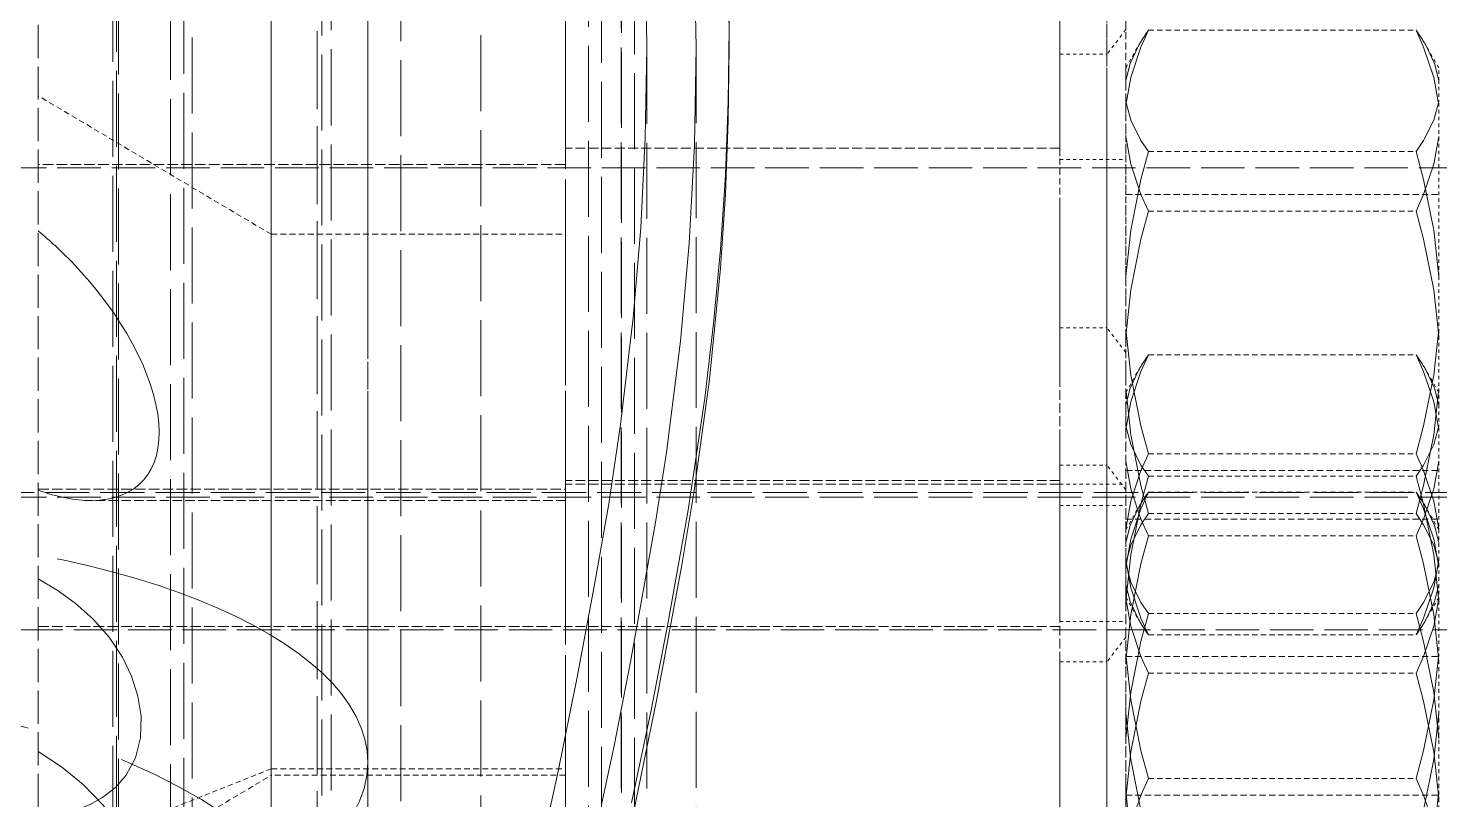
# Model space of a CAD drawing. Header units: millimetres. Extents: x 2913 to 35025, y 2470 to 25178.
# Drawn here: x 14581.65 to 14624.48, y 12128.57 to 12151.99 of the extents above; entities that cross this region are included whole.
import ezdxf

# ---------------------------------------------------------------- set-up
doc = ezdxf.new("R2010")
doc.units = ezdxf.units.MM
doc.linetypes.add('DASHED', pattern=[15, 12, -3])

# ---------------------------------------------------------------- blocks, each defined once
blk = doc.blocks.new('A$C637D7238')
at = {"color": 7, "linetype": 'DASHED', "lineweight": 13, "ltscale": 0.374806}
blk.add_line((192.301, 1568.697), (192.301, 1343.814), dxfattribs=at)
at = {"color": 7, "linetype": 'DASHED', "lineweight": 13, "ltscale": 0.328569}
blk.add_line((192.301, 1532.522), (192.301, 1335.381), dxfattribs=at)
at = {"color": 7, "linetype": 'DASHED', "lineweight": 13, "ltscale": 0.192294}
blk.add_line((186.716, 1421.844), (186.716, 1306.468), dxfattribs=at)
at = {"color": 7, "linetype": 'DASHED', "lineweight": 13, "ltscale": 0.192298}
blk.add_line((186.975, 1420.635), (186.975, 1305.256), dxfattribs=at)
at = {"color": 7, "linetype": 'DASHED', "lineweight": 13, "ltscale": 0.192303}
blk.add_line((186.314, 1418.771), (186.314, 1303.389), dxfattribs=at)
at = {"color": 7, "linetype": 'DASHED', "lineweight": 13, "ltscale": 0.192308}
for p, q in [((184.565, 1416.437), (184.565, 1301.052)), ((184.675, 1416.747), (184.675, 1301.363))]:
    blk.add_line(p, q, dxfattribs=at)
at = {"color": 7, "linetype": 'DASHED', "lineweight": 13, "ltscale": 0.192309}
blk.add_line((184.741, 1416.059), (184.741, 1300.673), dxfattribs=at)
at = {"color": 7, "linetype": 'DASHED', "lineweight": 13, "ltscale": 0.464721}
for p, q in [((198.301, 1132.197), (198.301, 1411.03)), ((213.301, 1132.197), (213.301, 1411.03))]:
    blk.add_line(p, q, dxfattribs=at)
at = {"color": 7, "linetype": 'DASHED', "lineweight": 13, "ltscale": 0.106987}
for p, q in [((189.372, 1343.63), (189.372, 1407.822)), ((189.372, 1316.909), (189.372, 1381.101)), ((198.301, 1316.909), (198.301, 1381.101))]:
    blk.add_line(p, q, dxfattribs=at)
at = {"color": 7, "linetype": 'DASHED', "lineweight": 13, "ltscale": 0.192323}
for p, q in [((190.905, 1402.82), (190.905, 1287.426)), ((190.764, 1400.582), (190.764, 1285.188)), ((190.768, 1400.644), (190.768, 1285.25)), ((191.187, 1400.091), (191.187, 1284.697)), ((193.301, 1399.766), (193.301, 1284.373))]:
    blk.add_line(p, q, dxfattribs=at)
at = {"color": 7, "linetype": 'DASHED', "lineweight": 13, "ltscale": 0.093789}
for p, q in [((189.372, 1343.432), (189.372, 1399.705)), ((189.372, 1303.583), (189.372, 1359.856))]:
    blk.add_line(p, q, dxfattribs=at)
at = {"color": 7, "linetype": 'DASHED', "lineweight": 13, "ltscale": 0.192321}
blk.add_line((195.729, 1397.633), (195.729, 1282.241), dxfattribs=at)
at = {"color": 7, "linetype": 'DASHED', "lineweight": 13, "ltscale": 0.03195}
for p, q in [((213.301, 1365.321), (213.301, 1384.491)), ((214.725, 1365.321), (214.725, 1384.491))]:
    blk.add_line(p, q, dxfattribs=at)
at = {"color": 7, "linetype": 'DASHED', "lineweight": 13, "ltscale": 0.029554}
blk.add_line((215.301, 1366.071), (215.301, 1383.803), dxfattribs=at)
at = {"color": 7, "linetype": 'DASHED', "lineweight": 13, "ltscale": 0.068777}
blk.add_line((192.301, 1341.732), (192.301, 1382.999), dxfattribs=at)
at = {"color": 7, "linetype": 'DASHED', "lineweight": 13, "ltscale": 0.192269}
for p, q in [((199.99, 1377.063), (199.99, 1261.701)), ((199.998, 1376.937), (199.998, 1261.576))]:
    blk.add_line(p, q, dxfattribs=at)
at = {"color": 7, "linetype": 'DASHED', "lineweight": 13, "ltscale": 0.192265}
blk.add_line((199.392, 1376.022), (199.392, 1260.663), dxfattribs=at)
at = {"color": 7, "linetype": 'DASHED', "lineweight": 13, "ltscale": 0.192257}
blk.add_line((199.004, 1374.23), (199.004, 1258.876), dxfattribs=at)
at = {"color": 7, "linetype": 'DASHED', "lineweight": 13, "ltscale": 0.192253}
blk.add_line((200.394, 1373.405), (200.394, 1258.054), dxfattribs=at)
at = {"color": 7, "linetype": 'DASHED', "lineweight": 13, "ltscale": 0.084221}
blk.add_line((182.301, 1319.729), (182.301, 1370.261), dxfattribs=at)
at = {"color": 7, "linetype": 'DASHED', "lineweight": 13, "ltscale": 0.060292}
blk.add_line((192.301, 1333.557), (192.301, 1369.732), dxfattribs=at)
at = {"color": 7, "linetype": 'DASHED', "lineweight": 13, "ltscale": 0.030065}
for p, q in [((214.725, 1348.834), (214.725, 1366.873)), ((214.725, 1346.873), (214.725, 1364.912)), ((214.725, 1334.808), (214.725, 1352.847)), ((214.725, 1332.847), (214.725, 1350.886))]:
    blk.add_line(p, q, dxfattribs=at)
at = {"color": 7, "linetype": 'DASHED', "lineweight": 13, "ltscale": 0.000943756}
blk.add_line((203.269, 1366.105), (203.269, 1365.539), dxfattribs=at)
at = {"color": 7, "linetype": 'DASHED', "lineweight": 13, "ltscale": 0.001576}
for p, q in [((215.301, 1366.071), (214.725, 1365.321)), ((215.301, 1356.267), (214.725, 1357.017)), ((215.301, 1352.097), (214.725, 1352.847)), ((215.301, 1347.623), (214.725, 1346.873))]:
    blk.add_line(p, q, dxfattribs=at)
at = {"color": 7, "linetype": 'DASHED', "lineweight": 13, "ltscale": 0.017611}
blk.add_line((215.301, 1355.505), (215.301, 1366.071), dxfattribs=at)
at = {"color": 7, "linetype": 'DASHED', "lineweight": 13, "ltscale": 0.013529}
for p, q in [((215.992, 1366.051), (224.109, 1366.051)), ((215.992, 1362.367), (224.109, 1362.367)), ((215.992, 1360.557), (224.109, 1360.557)), ((215.992, 1356.195), (224.109, 1356.195)), ((215.992, 1353.189), (224.109, 1353.189)), ((215.992, 1352.511), (224.109, 1352.511)), ((215.992, 1352.026), (224.109, 1352.026)), ((215.992, 1351.379), (224.109, 1351.379)), ((215.992, 1350.701), (224.109, 1350.701)), ((215.992, 1348.342), (224.109, 1348.342)), ((215.992, 1347.694), (224.109, 1347.694)), ((215.992, 1346.531), (224.109, 1346.531)), ((215.992, 1343.333), (224.109, 1343.333))]:
    blk.add_line(p, q, dxfattribs=at)
at = {"color": 7, "linetype": 'DASHED', "lineweight": 13, "ltscale": 0.19221}
for p, q in [((200.769, 1365.518), (200.769, 1250.192)), ((202.269, 1365.539), (202.269, 1250.213))]:
    blk.add_line(p, q, dxfattribs=at)
at = {"color": 7, "linetype": 'DASHED', "lineweight": 13, "ltscale": 0.001316}
for p, q in [((215.301, 1364.913), (215.696, 1365.597)), ((224.801, 1364.913), (224.406, 1365.597)), ((215.301, 1355.057), (215.696, 1355.741)), ((224.801, 1355.057), (224.406, 1355.741)), ((215.301, 1350.887), (215.696, 1351.571)), ((224.801, 1350.887), (224.406, 1351.571)), ((215.301, 1348.833), (215.696, 1348.149)), ((224.801, 1348.833), (224.406, 1348.149))]:
    blk.add_line(p, q, dxfattribs=at)
at = {"color": 7, "linetype": 'DASHED', "lineweight": 13, "ltscale": 0.016544}
blk.add_line((213.301, 1355.394), (213.301, 1365.321), dxfattribs=at)
at = {"color": 7, "linetype": 'DASHED', "lineweight": 13, "ltscale": 0.002374}
for p, q in [((213.301, 1365.321), (214.725, 1365.321)), ((213.301, 1357.017), (214.725, 1357.017)), ((213.301, 1352.847), (214.725, 1352.847)), ((213.301, 1346.873), (214.725, 1346.873))]:
    blk.add_line(p, q, dxfattribs=at)
at = {"color": 7, "linetype": 'DASHED', "lineweight": 13, "ltscale": 0.000639343}
for p, q in [((215.301, 1364.529), (215.301, 1364.913)), ((224.801, 1364.529), (224.801, 1364.913)), ((215.301, 1354.674), (215.301, 1355.057)), ((224.801, 1354.674), (224.801, 1355.057))]:
    blk.add_line(p, q, dxfattribs=at)
at = {"color": 7, "linetype": 'DASHED', "lineweight": 13, "ltscale": 0.001068}
for p, q in [((215.301, 1364.529), (215.301, 1363.889)), ((224.801, 1364.529), (224.801, 1363.889)), ((215.301, 1354.674), (215.301, 1354.033)), ((224.801, 1354.674), (224.801, 1354.033))]:
    blk.add_line(p, q, dxfattribs=at)
at = {"color": 7, "linetype": 'DASHED', "lineweight": 13, "ltscale": 0.013712}
for p, q in [((189.372, 1359.856), (182.301, 1364.062)), ((182.301, 1339.227), (189.372, 1343.432))]:
    blk.add_line(p, q, dxfattribs=at)
at = {"color": 7, "linetype": 'DASHED', "lineweight": 13, "ltscale": 0.008855}
for p, q in [((215.301, 1358.576), (215.301, 1363.889)), ((224.801, 1358.576), (224.801, 1363.889)), ((215.301, 1348.72), (215.301, 1354.033)), ((224.801, 1348.72), (224.801, 1354.033))]:
    blk.add_line(p, q, dxfattribs=at)
at = {"color": 7, "linetype": 'DASHED', "lineweight": 13, "ltscale": 0.025}
for p, q in [((213.301, 1362.475), (198.301, 1362.475)), ((213.301, 1352.386), (198.301, 1352.386)), ((213.301, 1352.275), (198.301, 1352.275)), ((213.301, 1347.947), (198.301, 1347.947))]:
    blk.add_line(p, q, dxfattribs=at)
at = {"color": 7, "linetype": 'DASHED', "lineweight": 13, "ltscale": 0.003333}
for p, q in [((213.301, 1362.123), (215.301, 1362.123)), ((213.301, 1352.267), (215.301, 1352.267)), ((213.301, 1351.623), (215.301, 1351.623)), ((213.301, 1348.097), (215.301, 1348.097))]:
    blk.add_line(p, q, dxfattribs=at)
at = {"color": 7, "linetype": 'DASHED', "lineweight": 13, "ltscale": 0.11017}
for p, q in [((177.923, 1361.873), (244.025, 1361.873)), ((177.923, 1351.873), (244.025, 1351.873))]:
    blk.add_line(p, q, dxfattribs=at)
at = {"color": 7, "linetype": 'DASHED', "lineweight": 13, "ltscale": 0.026667}
for p, q in [((198.301, 1361.973), (182.301, 1361.973)), ((182.301, 1352.117), (198.301, 1352.117)), ((182.301, 1347.947), (198.301, 1347.947))]:
    blk.add_line(p, q, dxfattribs=at)
at = {"color": 7, "linetype": 'DASHED', "lineweight": 13, "ltscale": 0.015833}
for p, q in [((215.301, 1361.061), (224.801, 1361.061)), ((215.301, 1352.685), (224.801, 1352.685)), ((215.301, 1351.205), (224.801, 1351.205)), ((215.301, 1347.035), (224.801, 1347.035)), ((215.301, 1342.829), (224.801, 1342.829))]:
    blk.add_line(p, q, dxfattribs=at)
at = {"color": 7, "linetype": 'DASHED', "lineweight": 13, "ltscale": 0.014882}
for p, q in [((189.372, 1359.856), (198.301, 1359.856)), ((189.372, 1343.63), (198.301, 1343.63)), ((198.301, 1343.432), (189.372, 1343.432))]:
    blk.add_line(p, q, dxfattribs=at)
at = {"color": 7, "linetype": 'DASHED', "lineweight": 13, "ltscale": 0.00266}
for p, q in [((215.301, 1358.576), (215.301, 1356.98)), ((224.801, 1358.576), (224.801, 1356.98)), ((215.301, 1348.72), (215.301, 1347.124)), ((224.801, 1348.72), (224.801, 1347.124))]:
    blk.add_line(p, q, dxfattribs=at)
at = {"color": 7, "linetype": 'DASHED', "lineweight": 13, "ltscale": 0.001383}
blk.add_line((213.301, 1356.188), (213.301, 1357.017), dxfattribs=at)
at = {"color": 7, "linetype": 'DASHED', "lineweight": 13, "ltscale": 0.031951}
for p, q in [((214.725, 1337.847), (214.725, 1357.017)), ((214.725, 1337.017), (214.725, 1356.188))]:
    blk.add_line(p, q, dxfattribs=at)
at = {"color": 7, "linetype": 'DASHED', "lineweight": 13, "ltscale": 0.001188}
blk.add_line((215.301, 1356.267), (215.301, 1356.98), dxfattribs=at)
at = {"color": 7, "linetype": 'DASHED', "lineweight": 13, "ltscale": 0.003204}
blk.add_line((224.801, 1355.057), (224.801, 1356.98), dxfattribs=at)
at = {"color": 7, "linetype": 'DASHED', "lineweight": 13, "ltscale": 0.024785}
blk.add_line((213.301, 1341.317), (213.301, 1356.188), dxfattribs=at)
at = {"color": 7, "linetype": 'DASHED', "lineweight": 13, "ltscale": 0.001279}
blk.add_line((215.301, 1355.5), (215.301, 1356.267), dxfattribs=at)
at = {"color": 7, "linetype": 'DASHED', "lineweight": 13, "ltscale": 0.025229}
blk.add_line((215.301, 1340.363), (215.301, 1355.5), dxfattribs=at)
at = {"color": 7, "linetype": 'DASHED', "lineweight": 13, "ltscale": 0.111667}
blk.add_line((240.801, 1352.017), (173.801, 1352.017), dxfattribs=at)
at = {"color": 7, "linetype": 'DASHED', "lineweight": 13, "ltscale": 0.023993}
blk.add_line((198.301, 1351.773), (183.905, 1351.773), dxfattribs=at)
at = {"color": 7, "linetype": 'DASHED', "lineweight": 13, "ltscale": 0.11}
blk.add_line((240.801, 1347.847), (174.801, 1347.847), dxfattribs=at)
at = {"color": 7, "linetype": 'DASHED', "lineweight": 13, "ltscale": 0.01002}
blk.add_line((215.301, 1341.112), (215.301, 1347.124), dxfattribs=at)
at = {"color": 7, "linetype": 'DASHED', "lineweight": 13, "ltscale": 0.010101}
blk.add_line((224.801, 1341.064), (224.801, 1347.124), dxfattribs=at)
at = {"color": 7, "linetype": 'DASHED', "lineweight": 13, "ltscale": 0.012688}
blk.add_line((189.372, 1343.63), (182.301, 1340.81), dxfattribs=at)
at = {"color": 7, "linetype": 'DASHED', "lineweight": 13}
for points in [[(203.241, 1368.259), (203.269, 1366.105)], [(203.248, 1367.419), (203.269, 1365.539)], [(202.204, 1368.817), (202.269, 1365.539)], [(200.769, 1365.518), (200.735, 1367.886), (200.632, 1370.251), (200.394, 1373.405)], [(203.269, 1366.105), (203.239, 1363.877), (203.151, 1361.649), (203.003, 1359.397), (202.796, 1357.149), (202.529, 1354.884), (202.019, 1351.482), (201.403, 1348.031), (200.897, 1345.408), (200.308, 1342.598)], [(215.301, 1363.782), (215.451, 1364.621), (215.763, 1365.543), (215.992, 1366.051)], [(224.801, 1363.782), (224.65, 1364.621), (224.338, 1365.543), (224.109, 1366.051)], [(197.692, 1341.81), (198.06, 1343.452), (198.658, 1346.414), (199.195, 1349.273), (199.611, 1351.677), (199.974, 1354.086), (200.359, 1357.322), (200.585, 1360.049), (200.722, 1362.784), (200.769, 1365.518)], [(202.269, 1365.539), (202.215, 1362.559), (202.056, 1359.582), (201.794, 1356.612), (201.369, 1353.23), (201.037, 1351.105), (200.273, 1346.874), (199.774, 1344.326), (199.398, 1342.548)], [(203.269, 1365.539), (203.239, 1363.309), (203.151, 1361.079), (203.003, 1358.827), (202.669, 1355.444), (202.204, 1352.066), (201.821, 1349.759), (201.067, 1345.707), (200.357, 1342.251)], [(215.301, 1364.529), (215.432, 1365.042), (215.696, 1365.597)], [(224.801, 1364.529), (224.669, 1365.042), (224.406, 1365.597)], [(215.301, 1363.889), (215.451, 1363.326), (215.763, 1362.708), (215.992, 1362.367)], [(224.801, 1363.889), (224.65, 1363.326), (224.338, 1362.708), (224.109, 1362.367)], [(215.301, 1362.827), (215.451, 1361.987), (215.763, 1361.065), (215.992, 1360.557)], [(224.801, 1362.827), (224.65, 1361.987), (224.338, 1361.065), (224.109, 1360.557)], [(215.301, 1358.576), (215.451, 1359.978), (215.763, 1361.518), (215.992, 1362.367)], [(224.801, 1358.576), (224.65, 1359.978), (224.338, 1361.518), (224.109, 1362.367)], [(215.301, 1356.766), (215.451, 1358.168), (215.763, 1359.708), (215.992, 1360.557)], [(224.801, 1356.766), (224.65, 1358.168), (224.338, 1359.708), (224.109, 1360.557)], [(215.301, 1356.98), (215.451, 1355.578), (215.763, 1354.037), (215.992, 1353.189)], [(224.801, 1356.98), (224.65, 1355.578), (224.338, 1354.037), (224.109, 1353.189)], [(215.301, 1353.926), (215.451, 1354.766), (215.763, 1355.687), (215.992, 1356.195)], [(224.801, 1353.926), (224.65, 1354.766), (224.338, 1355.687), (224.109, 1356.195)], [(215.301, 1354.674), (215.432, 1355.186), (215.696, 1355.741)], [(224.801, 1354.674), (224.669, 1355.186), (224.406, 1355.741)], [(215.301, 1355.17), (215.451, 1353.767), (215.763, 1352.227), (215.992, 1351.379)], [(224.801, 1355.17), (224.65, 1353.767), (224.338, 1352.227), (224.109, 1351.379)], [(215.301, 1354.033), (215.451, 1353.47), (215.763, 1352.852), (215.992, 1352.511)], [(224.801, 1354.033), (224.65, 1353.47), (224.338, 1352.852), (224.109, 1352.511)], [(215.301, 1350.919), (215.451, 1351.759), (215.763, 1352.681), (215.992, 1353.189)], [(224.801, 1350.919), (224.65, 1351.759), (224.338, 1352.681), (224.109, 1353.189)], [(215.301, 1352.971), (215.451, 1352.131), (215.763, 1351.209), (215.992, 1350.701)], [(224.801, 1352.971), (224.65, 1352.131), (224.338, 1351.209), (224.109, 1350.701)], [(215.301, 1348.72), (215.451, 1350.122), (215.763, 1351.663), (215.992, 1352.511)], [(224.801, 1348.72), (224.65, 1350.122), (224.338, 1351.663), (224.109, 1352.511)], [(215.301, 1349.756), (215.451, 1350.596), (215.763, 1351.517), (215.992, 1352.026)], [(224.801, 1349.756), (224.65, 1350.596), (224.338, 1351.517), (224.109, 1352.026)], [(215.301, 1350.504), (215.432, 1351.016), (215.696, 1351.571)], [(215.301, 1349.857), (215.451, 1350.42), (215.763, 1351.038), (215.992, 1351.379)], [(224.801, 1349.857), (224.65, 1350.42), (224.338, 1351.038), (224.109, 1351.379)], [(224.801, 1350.504), (224.669, 1351.016), (224.406, 1351.571)], [(215.301, 1346.91), (215.451, 1348.312), (215.763, 1349.853), (215.992, 1350.701)], [(224.801, 1346.91), (224.65, 1348.312), (224.338, 1349.853), (224.109, 1350.701)], [(215.301, 1349.964), (215.451, 1349.125), (215.763, 1348.203), (215.992, 1347.694)], [(215.301, 1349.863), (215.451, 1349.3), (215.763, 1348.682), (215.992, 1348.342)], [(224.801, 1349.964), (224.65, 1349.125), (224.338, 1348.203), (224.109, 1347.694)], [(224.801, 1349.863), (224.65, 1349.3), (224.338, 1348.682), (224.109, 1348.342)], [(182.301, 1342.096), (182.894, 1342.212), (183.463, 1342.379), (183.873, 1342.548), (184.255, 1342.76), (184.646, 1343.064), (184.971, 1343.437), (185.252, 1343.963), (185.405, 1344.568), (185.424, 1345.225), (185.328, 1345.837), (185.135, 1346.44), (184.857, 1347.014), (184.45, 1347.626), (183.966, 1348.176), (183.423, 1348.661), (182.878, 1349.054), (182.301, 1349.396)], [(215.301, 1349.216), (215.432, 1348.704), (215.696, 1348.149)], [(224.801, 1349.216), (224.669, 1348.704), (224.406, 1348.149)], [(215.301, 1348.801), (215.451, 1347.961), (215.763, 1347.039), (215.992, 1346.531)], [(224.801, 1348.801), (224.65, 1347.961), (224.338, 1347.039), (224.109, 1346.531)], [(215.301, 1344.55), (215.451, 1345.953), (215.763, 1347.493), (215.992, 1348.342)], [(224.801, 1344.55), (224.65, 1345.953), (224.338, 1347.493), (224.109, 1348.342)], [(215.301, 1347.124), (215.451, 1345.722), (215.763, 1344.182), (215.992, 1343.333)], [(224.801, 1347.124), (224.65, 1345.722), (224.338, 1344.182), (224.109, 1343.333)], [(215.301, 1342.74), (215.451, 1344.142), (215.763, 1345.683), (215.992, 1346.531)], [(224.801, 1342.74), (224.65, 1344.142), (224.338, 1345.683), (224.109, 1346.531)], [(215.301, 1345.314), (215.451, 1343.912), (215.763, 1342.372), (215.992, 1341.523)], [(224.801, 1345.314), (224.65, 1343.912), (224.338, 1342.372), (224.109, 1341.523)], [(182.301, 1337.751), (183.227, 1337.816), (183.665, 1337.89), (184.162, 1338.032), (184.605, 1338.245), (184.955, 1338.525), (185.219, 1338.888), (185.381, 1339.329), (185.433, 1339.795), (185.39, 1340.295), (185.262, 1340.807), (185.011, 1341.413), (184.672, 1341.993), (184.262, 1342.534), (183.67, 1343.147), (183.011, 1343.686), (182.301, 1344.15)], [(215.301, 1341.064), (215.451, 1341.903), (215.763, 1342.825), (215.992, 1343.333)], [(224.801, 1341.064), (224.65, 1341.903), (224.338, 1342.825), (224.109, 1343.333)], [(215.301, 1342.954), (215.451, 1341.552), (215.763, 1340.012), (215.992, 1339.163)], [(224.801, 1342.954), (224.65, 1341.552), (224.338, 1340.012), (224.109, 1339.163)]]:
    blk.add_lwpolyline(points, dxfattribs=at)
for centre, radius, start, end in [((28696.636, -65309.211), 72519.059, 113.1389375, 113.16778651), ((28698.965, -65305.769), 72515.311, 113.14253872, 113.17082083), ((220.263, 1362.938), 5.285, 143.9045, 149.7877), ((219.839, 1362.938), 5.285, 30.2123, 36.0955), ((174.209, 1350.212), 12.668, 44.0294, 50.2998), ((220.263, 1353.082), 5.285, 143.9045, 149.7877), ((219.839, 1353.082), 5.285, 30.2123, 36.0955), ((220.263, 1348.912), 5.285, 143.9045, 149.7877), ((219.839, 1348.912), 5.285, 30.2123, 36.0955), ((220.263, 1350.808), 5.285, 210.2123, 216.0955), ((219.839, 1350.808), 5.285, 323.9045, 329.7877)]:
    blk.add_arc(centre, radius, start, end, dxfattribs=at)
for centre, major_axis, ratio, start_param, end_param in [((180.872, 1356.873), (-4.554, 4.554), 0.504089, 2.674629, 4.679306), ((180.869, 1356.879), (-4.557, 4.56), 0.503992, 2.322264, 2.675004), ((174.801, 1343.814), (-17.5, 0), 0.398819, 3.141612, 6.283204), ((174.801, 1335.381), (-17.5, 0), 0.594762, 3.141574, 4.92441), ((174.801, 1343.814), (-17.5, 0), 0.398819, 1.358776, 3.141612)]:
    blk.add_ellipse(centre, major_axis=major_axis, ratio=ratio, start_param=start_param, end_param=end_param, dxfattribs=at)
blk = doc.blocks.new('CT1')
at = {"color": 7}
blk.add_blockref('A$C637D7238', (873182.61, 212768.352), dxfattribs=at)
blk = doc.blocks.new('1')
at = {"lineweight": 5}
blk.add_blockref('CT1', (-858782.955, -201982.471), dxfattribs=at)

msp = doc.modelspace()

# ---------------------------------------------------------------- block references
msp.add_blockref('1', (0, 0))

doc.saveas('drawing.dxf')
